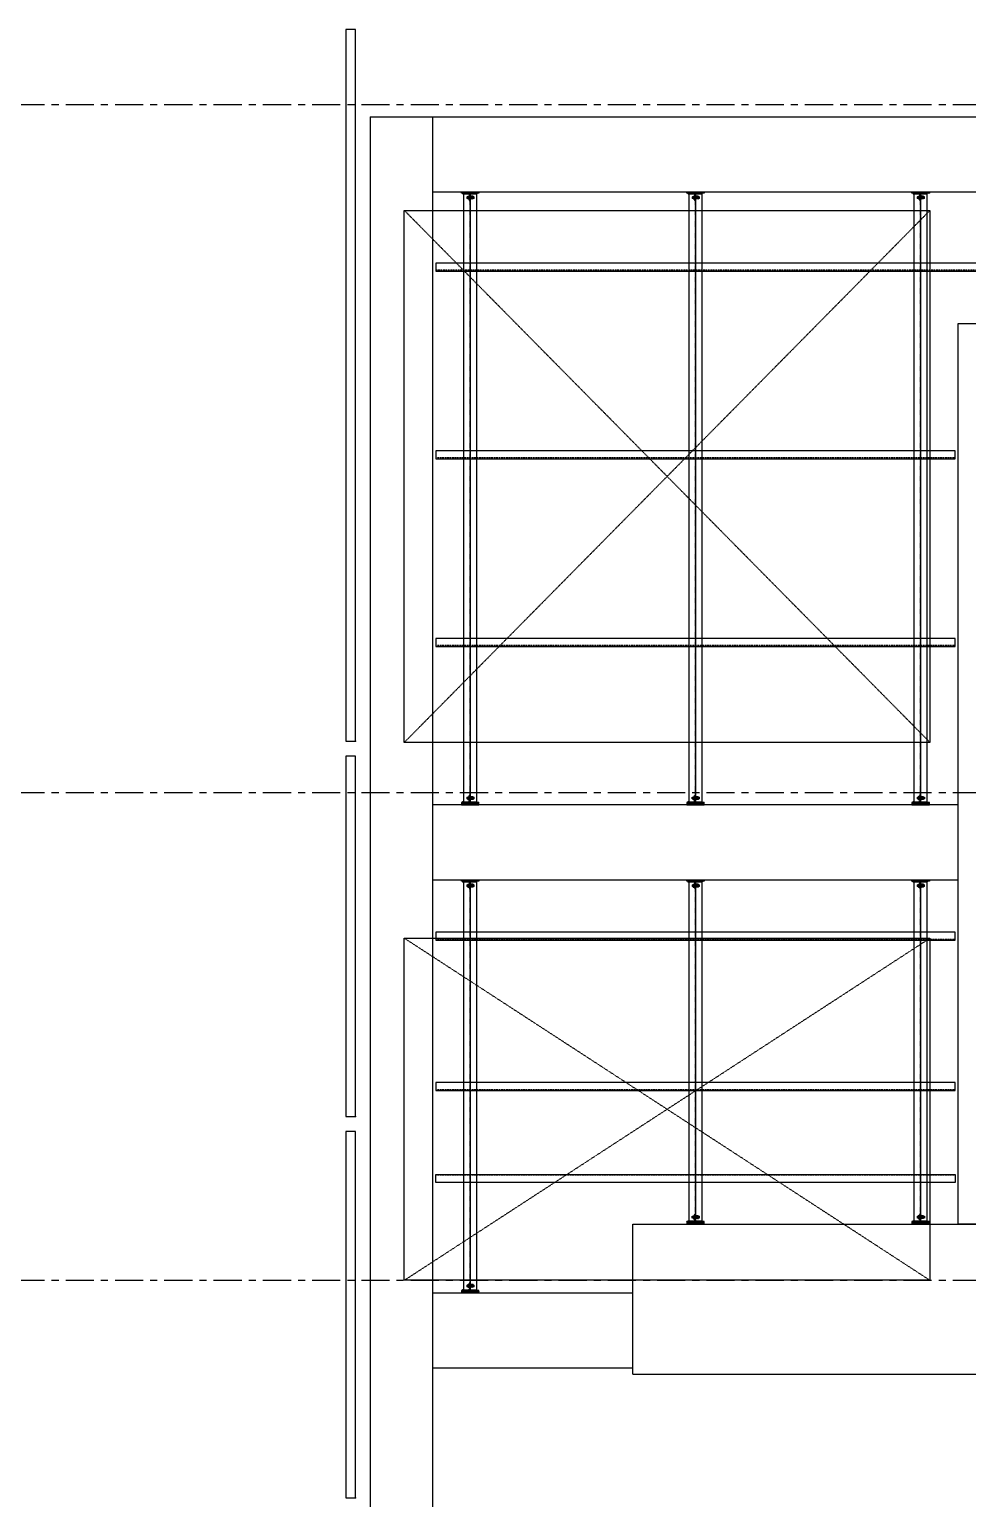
# Model space of a CAD drawing. Header units: millimetres. Extents: x 2519235 to 7246330, y 25937 to 201821.
# Drawn here: x 2713773 to 2721269, y 33594 to 45339 of the extents above; entities that cross this region are included whole.
import ezdxf

# ---------------------------------------------------------------- set-up
doc = ezdxf.new("R2010")
doc.units = ezdxf.units.MM
doc.set_wipeout_variables(frame=1)
for name, pattern in [('ACM_Grid2', [9, 6, -1, 1, -1]), ('DPA_Hidden 100', [6, 4, -2]), ('HIDDEN', [0.375, 0.25, -0.125]), ('HIDDEN2', [4.7625, 3.175, -1.5875]), ('TA_GL_000.90000', [2.475, 0.9, -0.225, 0.225, -0.225, 0.9])]:
    doc.linetypes.add(name, pattern=pattern)
for name, color, linetype in [('000 - 0_HIDE_OBJ_FRAMING_DEF_SUB_1', 7, 'Continuous'), ('000 - 0_SYM_DWG_GRIDLINE_MAIN_COLOR_251', 7, 'Continuous'), ('010 - ASPG_EXTR_DEF_SUB', 7, 'Continuous'), ('010 - ASPG_EXTR_WIPEOUT_', 7, 'Continuous'), ('_[-125x65x6x8', 7, 'Continuous'), ('_PL-02', 7, 'Continuous'), ('_PLATE-SC', 7, 'Continuous'), ('_SC -100x100x6x8', 7, 'Continuous'), ('_งานโครงสร้าง', 7, 'Continuous'), ('G-ANNO-HATCH-G251', 7, 'Continuous')]:
    doc.layers.add(name, color=color, linetype=linetype)
doc.layers.add('ACM_Line_Grid Line _Existing__Lw2_', color=7, linetype='ACM_Grid2', lineweight=9)
doc.styles.add('TA', font='', dxfattribs={"height": 4.5})
doc.styles.get('TA').set_extended_font_data('Cordia New')

# ---------------------------------------------------------------- blocks, each defined once
blk = doc.blocks.new('A$C68002e74')
at = {"layer": '000 - 0_HIDE_OBJ_FRAMING_DEF_SUB_1', "color": 7, "linetype": 'DPA_Hidden 100', "lineweight": 9}
for p, q in [((0, 0), (4200, 4253)), ((4200, 0), (0, 4253)), ((0, -4300), (4200, -1565)), ((4200, -4300), (0, -1565))]:
    blk.add_line(p, q, dxfattribs=at)
at = {"layer": '000 - 0_HIDE_OBJ_FRAMING_DEF_SUB_1', "color": 7}
for points in [[(0, 4253), (4200, 4253), (4200, 0), (0, 0)], [(0, -1565), (4200, -1565), (4200, -4300), (0, -4300)]]:
    blk.add_lwpolyline(points, close=True, dxfattribs=at)
blk = doc.blocks.new('*U350')
at = {"color": 7}
blk.add_wipeout([(2, 0), (2, 5690), (77, 5690), (77, 0)], dxfattribs=at).dxf.layer = '010 - ASPG_EXTR_WIPEOUT_'
blk.add_point((0, 0), dxfattribs=at)
at = {"layer": '000 - 0_HIDE_OBJ_FRAMING_DEF_SUB_1', "color": 7}
blk.add_lwpolyline([(2, 0), (2, 5690), (77, 5690), (77, 0)], close=True, dxfattribs=at)
at = {"layer": '010 - ASPG_EXTR_DEF_SUB', "color": 7}
blk.add_point((0, 0), dxfattribs=at)
blk = doc.blocks.new('*U352')
at = {"color": 7}
blk.add_wipeout([(2, 0), (2, 2880), (77, 2880), (77, 0)], dxfattribs=at).dxf.layer = '010 - ASPG_EXTR_WIPEOUT_'
blk.add_point((0, 0), dxfattribs=at)
at = {"layer": '000 - 0_HIDE_OBJ_FRAMING_DEF_SUB_1', "color": 7}
blk.add_lwpolyline([(2, 0), (2, 2880), (77, 2880), (77, 0)], close=True, dxfattribs=at)
at = {"layer": '010 - ASPG_EXTR_DEF_SUB', "color": 7}
blk.add_point((0, 0), dxfattribs=at)
blk = doc.blocks.new('*U351')
at = {"color": 7}
blk.add_wipeout([(2, 0), (2, 2930), (77, 2930), (77, 0)], dxfattribs=at).dxf.layer = '010 - ASPG_EXTR_WIPEOUT_'
blk.add_point((0, 0), dxfattribs=at)
at = {"layer": '000 - 0_HIDE_OBJ_FRAMING_DEF_SUB_1', "color": 7}
blk.add_lwpolyline([(2, 0), (2, 2930), (77, 2930), (77, 0)], close=True, dxfattribs=at)
at = {"layer": '010 - ASPG_EXTR_DEF_SUB', "color": 7}
blk.add_point((0, 0), dxfattribs=at)
blk = doc.blocks.new('W-1-PP17-ENT1_REV02_20260415-155428_PP17_ENT1_EX_ELE1')
at = {"color": 7, "xscale": -1}
for name, p in [('*U350', (-18165, 111350)), ('*U352', (-18165, 108350)), ('*U351', (-18165, 105300))]:
    blk.add_blockref(name, p, dxfattribs=at)
at = {"color": 7}
blk.add_blockref('A$C68002e74', (-17776, 111340), dxfattribs=at)
blk = doc.blocks.new('*U1068')
at = {"layer": '000 - 0_SYM_DWG_GRIDLINE_MAIN_COLOR_251', "color": 7, "linetype": 'ByBlock', "ltscale": 5}
blk.add_line((20, 0), (-878, 0), dxfattribs=at)
at = {"color": 7, "style": 'TA', "flags": 1}
blk.add_attdef('LOCATION', (6, -6), '', height=4.5, rotation=270, dxfattribs=at)
blk = doc.blocks.new('*U2770')
at = {"layer": '000 - 0_SYM_DWG_GRIDLINE_MAIN_COLOR_251', "color": 7, "linetype": 'ByBlock', "ltscale": 5}
blk.add_line((20, 0), (-314, 0), dxfattribs=at)
at = {"color": 7, "style": 'TA', "flags": 1}
blk.add_attdef('LOCATION', (6, -6), '', height=4.5, rotation=270, dxfattribs=at)
blk = doc.blocks.new('W-1-PP17-ENT1_REV02_20260415-160509_PP17_ENT1_ELE1_DIMS_1')
at = {"layer": '000 - 0_SYM_DWG_GRIDLINE_MAIN_COLOR_251', "color": 7, "linetype": 'TA_GL_000.90000', "xscale": 50, "yscale": 50, "zscale": 50, "rotation": 180}
for name, p in [('*U2770', (-24600, 116440)), ('*U1068', (-24600, 110940)), ('*U1068', (-24600, 107040))]:
    blk.add_blockref(name, p, dxfattribs=at)
blk = doc.blocks.new('*U109')
at = {"color": 7, "linetype": 'HIDDEN2', "ltscale": 0.3}
blk.add_line((0, -26), (-4149, -26), dxfattribs=at)
at = {"color": 7}
blk.add_lwpolyline([(0, 32), (-4149, 32), (-4149, -32), (0, -32)], close=True, dxfattribs=at)
blk = doc.blocks.new('*U110')
at = {"color": 7, "linetype": 'HIDDEN2', "ltscale": 0.3}
blk.add_line((451, -26), (-4149, -26), dxfattribs=at)
at = {"color": 7}
blk.add_lwpolyline([(451, 32), (-4149, 32), (-4149, -32), (451, -32)], close=True, dxfattribs=at)
blk = doc.blocks.new('_PL-01')
at = {"layer": 'G-ANNO-HATCH-G251'}
h = blk.add_hatch(dxfattribs=at)
h.set_pattern_fill('AR-CONC', scale=0.05)
h.set_pattern_definition([(50, (-178564.836, -85577.109), (9.10923345, -0.79695428), [0.9525, -10.4775]), (355, (-178564.836, -85577.109), (-1.76217107, 9.55284226), [0.762, -8.3820292]), (100.4514447, (-178564.077, -85577.176), (7.34706235, 8.7558876), [0.80950044, -8.90451223]), (46.1842, (-178564.836, -85574.569), (13.55395204, -2.1021164), [1.42875, -15.71625]), (96.6355576, (-178563.706, -85574.744), (11.8702067, 12.3713062), [1.2142512, -13.3567804]), (351.184151, (-178564.836, -85574.57), (11.8702067, 12.3713062), [1.1429984, -12.5729866]), (21, (-178563.566, -85575.204), (7.58071956, -5.1132599), [0.9525, -10.4775]), (326, (-178563.566, -85575.204), (3.0901014, 9.2093983), [0.762, -8.382]), (71.451445, (-178562.934, -85575.63), (10.67082096, 4.09613844), [0.80950044, -8.9044969]), (37.5, (-178564.8358, -85577.1093), (0.15443016, 4.227751944), [0, -8.2804, 0, -8.509, 0, -8.41375]), (7.5, (-178564.836, -85577.1093), (3.34098313, 5.00902874), [0, -4.8514, 0, -8.0899, 0, -3.20675]), (327.5, (-178567.668, -85577.1093), (6.77952976, -0.2864372), [0, -3.175, 0, -9.906, 0, -13.1445]), (317.5, (-178568.938, -85577.1093), (7.40645907, 1.27132455), [0, -4.1275, 0, -6.5786, 0, -9.3345])])
h.paths.add_polyline_path([(70, 0), (-70, 0), (-70, -10), (70, -10)])
h = blk.add_hatch(dxfattribs=at)
h.set_pattern_fill('ANSI32', scale=0.5, angle=90)
h.set_pattern_definition([(135, (-178371.5467, -85577.1093), (-3.36759605, -3.36759605), []), (135, (-178371.5467, -85574.8643), (-3.36759605, -3.36759605), [])])
h.paths.add_polyline_path([(70, -10), (-70, -10), (-70, -20), (70, -20)])
at = {"color": 7}
for points in [[(-70, 0), (70, 0), (70, -10), (-70, -10)], [(-70, -10), (70, -10), (70, -20), (-70, -20)]]:
    blk.add_lwpolyline(points, close=True, dxfattribs=at)
at = {"layer": 'ACM_Line_Grid Line _Existing__Lw2_', "color": 7, "lineweight": 20}
blk.add_line((0, 0), (0, -20), dxfattribs=at)
blk = doc.blocks.new('*U132')
at = {"color": 7}
for p, q in [((-3, 4870), (-63, 4870)), ((-58, 4865), (-50, 4865)), ((-50, 5), (-50, 4865)), ((-50, 4865), (50, 4865)), ((-25, 4842), (-25, 4829)), ((-25, 4842), (-24, 4841)), ((-25, 4829), (-24, 4830)), ((-22, 4842), (-24, 4841)), ((-24, 4841), (-24, 4830)), ((-24, 4830), (-22, 4829)), ((-22, 4842), (-21, 4841)), ((-22, 4842), (-22, 4829)), ((-22, 4829), (-21, 4830)), ((-20, 4842), (-21, 4841)), ((-21, 4841), (-21, 4830)), ((-21, 4830), (-20, 4829)), ((-20, 4842), (-19, 4841)), ((-20, 4842), (-20, 4829)), ((-20, 4829), (-19, 4830)), ((-18, 4846), (-19, 4845)), ((-19, 4845), (-19, 4826)), ((-18, 4825), (-19, 4826)), ((-18, 4846), (-11, 4846)), ((-18, 4839), (-11, 4839)), ((-18, 4832), (-11, 4832)), ((-18, 4825), (-11, 4825)), ((-11, 4846), (-10, 4845)), ((-11, 4825), (-10, 4826)), ((-10, 4849), (-10, 4822)), ((-10, 4849), (-8, 4849)), ((-10, 4822), (-8, 4822)), ((-8, 4849), (-8, 4822)), ((-3, 4865), (-3, 4870)), ((4, 4822), (4, 4849)), ((6, 4849), (4, 4849)), ((6, 4822), (4, 4822)), ((6, 4822), (6, 4849)), ((7, 4846), (6, 4845)), ((7, 4825), (6, 4826)), ((14, 4846), (7, 4846)), ((14, 4839), (7, 4839)), ((14, 4832), (7, 4832)), ((14, 4825), (7, 4825)), ((14, 4846), (15, 4845)), ((14, 4825), (15, 4826)), ((15, 4826), (15, 4845)), ((23, 4846), (16, 4846)), ((23, 4839), (16, 4839)), ((23, 4832), (16, 4832)), ((23, 4825), (16, 4825)), ((23, 4846), (24, 4845)), ((23, 4825), (24, 4826)), ((24, 4826), (24, 4845)), ((25, 4842), (24, 4841)), ((25, 4829), (24, 4830)), ((26, 4841), (25, 4842)), ((25, 4829), (25, 4842)), ((25, 4829), (26, 4830)), ((27, 4842), (26, 4841)), ((26, 4830), (26, 4841)), ((27, 4829), (26, 4830)), ((29, 4841), (27, 4842)), ((27, 4829), (27, 4842)), ((27, 4829), (29, 4830)), ((30, 4842), (29, 4841)), ((29, 4841), (29, 4830)), ((30, 4829), (29, 4830)), ((30, 4829), (30, 4842)), ((50, 4865), (50, 5)), ((-3, 0), (-63, 0)), ((-58, 5), (-50, 5)), ((-50, 5), (50, 5)), ((-25, 29), (-25, 42)), ((-25, 42), (-24, 41)), ((-25, 29), (-24, 30)), ((-24, 41), (-22, 42)), ((-24, 30), (-24, 41)), ((-22, 29), (-24, 30)), ((-22, 42), (-21, 41)), ((-22, 29), (-22, 42)), ((-22, 29), (-21, 30)), ((-21, 41), (-20, 42)), ((-21, 30), (-21, 41)), ((-20, 29), (-21, 30)), ((-20, 42), (-19, 41)), ((-20, 29), (-20, 42)), ((-20, 29), (-19, 30)), ((-18, 46), (-19, 45)), ((-19, 26), (-19, 45)), ((-18, 25), (-19, 26)), ((-18, 46), (-11, 46)), ((-18, 39), (-11, 39)), ((-18, 32), (-11, 32)), ((-18, 25), (-11, 25)), ((-11, 46), (-10, 45)), ((-11, 25), (-10, 26)), ((-10, 22), (-10, 49)), ((-10, 49), (-8, 49)), ((-10, 22), (-8, 22)), ((-8, 22), (-8, 49)), ((-3, 5), (-3, 0)), ((4, 49), (4, 22)), ((6, 49), (4, 49)), ((6, 22), (4, 22)), ((6, 49), (6, 22)), ((7, 46), (6, 45)), ((7, 25), (6, 26)), ((14, 46), (7, 46)), ((14, 39), (7, 39)), ((14, 32), (7, 32)), ((14, 25), (7, 25)), ((14, 46), (15, 45)), ((14, 25), (15, 26)), ((15, 45), (15, 26)), ((23, 46), (16, 46)), ((23, 39), (16, 39)), ((23, 32), (16, 32)), ((23, 25), (16, 25)), ((23, 46), (24, 45)), ((23, 25), (24, 26)), ((24, 45), (24, 26)), ((25, 42), (24, 41)), ((25, 29), (24, 30)), ((25, 42), (26, 41)), ((25, 42), (25, 29)), ((26, 30), (25, 29)), ((27, 42), (26, 41)), ((26, 41), (26, 30)), ((27, 29), (26, 30)), ((27, 42), (29, 41)), ((27, 42), (27, 29)), ((29, 30), (27, 29)), ((30, 42), (29, 41)), ((29, 30), (29, 41)), ((30, 29), (29, 30)), ((30, 42), (30, 29))]:
    blk.add_line(p, q, dxfattribs=at)
at = {"color": 7, "linetype": 'HIDDEN'}
for p, q in [((-8, 4860), (-8, 4816)), ((-8, 10), (-8, 55))]:
    blk.add_line(p, q, dxfattribs=at)
at = {"color": 7, "linetype": 'HIDDEN', "ltscale": 0.1}
for p, q in [((-3, 4865), (-3, 5)), ((3, 5), (3, 4865))]:
    blk.add_line(p, q, dxfattribs=at)
at = {"color": 7}
for points in [[(-18, 4846, 0.325), (-18, 4839, 0.325), (-18, 4832, 0.325), (-18, 4825, 0.325)], [(-11, 4846, -0.325), (-11, 4839, -0.325), (-11, 4832, -0.325), (-11, 4825, -0.325)], [(7, 4825, -0.325), (7, 4832, -0.325), (7, 4839, -0.325), (7, 4846, -0.325)], [(14, 4825, 0.325), (14, 4832, 0.325), (14, 4839, 0.325), (14, 4846, 0.325)], [(23, 4825, 0.325), (23, 4832, 0.325), (23, 4839, 0.325), (23, 4846, 0.325)], [(-18, 25, -0.325), (-18, 32, -0.325), (-18, 39, -0.325), (-18, 46, -0.325)], [(-11, 25, 0.325), (-11, 32, 0.325), (-11, 39, 0.325), (-11, 46, 0.325)], [(7, 46, 0.325), (7, 39, 0.325), (7, 32, 0.325), (7, 25, 0.325)], [(14, 46, -0.325), (14, 39, -0.325), (14, 32, -0.325), (14, 25, -0.325)], [(23, 46, -0.325), (23, 39, -0.325), (23, 32, -0.325), (23, 25, -0.325)]]:
    blk.add_lwpolyline(points, format="xyb", dxfattribs=at)
for points in [[(16, 4846, 0.325), (16, 4839, 0.325), (16, 4832, 0.325), (16, 4825), (15, 4826), (15, 4845)], [(16, 25, -0.325), (16, 32, -0.325), (16, 39, -0.325), (16, 46), (15, 45), (15, 26)]]:
    blk.add_lwpolyline(points, format="xyb", close=True, dxfattribs=at)
for centre, radius, start, end in [((-57, 4871), 5.91, 188.4792, 263.1502), ((-18, 4835), 9.29, 134.3223, 225.6777), ((72, 4831), 47.7, 178.4903, 181.5097), ((23, 4835), 9.29, 314.3223, 45.6777), ((-57, 0), 5.91, 96.8498, 171.5208), ((-18, 35), 9.29, 134.3223, 225.6777), ((72, 40), 47.7, 178.4903, 181.5097), ((23, 35), 9.29, 314.3223, 45.6777)]:
    blk.add_arc(centre, radius, start, end, dxfattribs=at)
at = {"color": 7, "linetype": 'HIDDEN'}
for centre, radius, start, end in [((-13, 4860), 5, 0, 90), ((-2, 4816), 5.91, 186.8498, 261.5208), ((-13, 10), 5, 270, 0), ((-2, 55), 5.91, 98.4792, 173.1502)]:
    blk.add_arc(centre, radius, start, end, dxfattribs=at)
at = {"layer": 'Defpoints', "color": 7}
blk.add_line((0, 4870), (0, 0), dxfattribs=at)
blk = doc.blocks.new('*U133')
at = {"color": 7}
for p, q in [((-3, 3270), (-63, 3270)), ((-58, 3265), (-50, 3265)), ((-50, 5), (-50, 3265)), ((-50, 3265), (50, 3265)), ((-25, 3242), (-25, 3228)), ((-25, 3242), (-24, 3240)), ((-25, 3228), (-24, 3230)), ((-22, 3242), (-24, 3240)), ((-24, 3240), (-24, 3230)), ((-24, 3230), (-22, 3228)), ((-22, 3242), (-21, 3240)), ((-22, 3242), (-22, 3228)), ((-22, 3228), (-21, 3230)), ((-20, 3242), (-21, 3240)), ((-21, 3240), (-21, 3230)), ((-21, 3230), (-20, 3228)), ((-20, 3242), (-19, 3240)), ((-20, 3242), (-20, 3228)), ((-20, 3228), (-19, 3230)), ((-18, 3246), (-19, 3245)), ((-19, 3245), (-19, 3225)), ((-18, 3224), (-19, 3225)), ((-18, 3246), (-11, 3246)), ((-18, 3239), (-11, 3239)), ((-18, 3231), (-11, 3231)), ((-18, 3224), (-11, 3224)), ((-11, 3246), (-10, 3245)), ((-11, 3224), (-10, 3225)), ((-10, 3248), (-10, 3221)), ((-10, 3248), (-8, 3248)), ((-10, 3221), (-8, 3221)), ((-8, 3248), (-8, 3221)), ((-3, 3265), (-3, 3270)), ((4, 3221), (4, 3248)), ((6, 3248), (4, 3248)), ((6, 3221), (4, 3221)), ((6, 3221), (6, 3248)), ((7, 3246), (6, 3245)), ((7, 3224), (6, 3225)), ((14, 3246), (7, 3246)), ((14, 3239), (7, 3239)), ((14, 3231), (7, 3231)), ((14, 3224), (7, 3224)), ((14, 3246), (15, 3245)), ((14, 3224), (15, 3225)), ((15, 3225), (15, 3245)), ((23, 3246), (16, 3246)), ((23, 3239), (16, 3239)), ((23, 3231), (16, 3231)), ((23, 3224), (16, 3224)), ((23, 3246), (24, 3245)), ((23, 3224), (24, 3225)), ((24, 3225), (24, 3245)), ((25, 3242), (24, 3240)), ((25, 3228), (24, 3230)), ((26, 3240), (25, 3242)), ((25, 3228), (25, 3242)), ((25, 3228), (26, 3230)), ((27, 3242), (26, 3240)), ((26, 3230), (26, 3240)), ((27, 3228), (26, 3230)), ((29, 3240), (27, 3242)), ((27, 3228), (27, 3242)), ((27, 3228), (29, 3230)), ((30, 3242), (29, 3240)), ((29, 3240), (29, 3230)), ((30, 3228), (29, 3230)), ((30, 3228), (30, 3242)), ((50, 3265), (50, 5)), ((-3, 0), (-63, 0)), ((-58, 5), (-50, 5)), ((-50, 5), (50, 5)), ((-25, 28), (-25, 42)), ((-25, 42), (-24, 40)), ((-25, 28), (-24, 30)), ((-24, 40), (-22, 42)), ((-24, 30), (-24, 40)), ((-22, 28), (-24, 30)), ((-22, 42), (-21, 40)), ((-22, 28), (-22, 42)), ((-22, 28), (-21, 30)), ((-21, 40), (-20, 42)), ((-21, 30), (-21, 40)), ((-20, 28), (-21, 30)), ((-20, 42), (-19, 40)), ((-20, 28), (-20, 42)), ((-20, 28), (-19, 30)), ((-18, 46), (-19, 45)), ((-19, 25), (-19, 45)), ((-18, 24), (-19, 25)), ((-18, 46), (-11, 46)), ((-18, 39), (-11, 39)), ((-18, 31), (-11, 31)), ((-18, 24), (-11, 24)), ((-11, 46), (-10, 45)), ((-11, 24), (-10, 25)), ((-10, 22), (-10, 49)), ((-10, 49), (-8, 49)), ((-10, 22), (-8, 22)), ((-8, 22), (-8, 49)), ((-3, 5), (-3, 0)), ((4, 49), (4, 22)), ((6, 49), (4, 49)), ((6, 22), (4, 22)), ((6, 49), (6, 22)), ((7, 46), (6, 45)), ((7, 24), (6, 25)), ((14, 46), (7, 46)), ((14, 39), (7, 39)), ((14, 31), (7, 31)), ((14, 24), (7, 24)), ((14, 46), (15, 45)), ((14, 24), (15, 25)), ((15, 45), (15, 25)), ((23, 46), (16, 46)), ((23, 39), (16, 39)), ((23, 31), (16, 31)), ((23, 24), (16, 24)), ((23, 46), (24, 45)), ((23, 24), (24, 25)), ((24, 45), (24, 25)), ((25, 42), (24, 40)), ((25, 28), (24, 30)), ((25, 42), (26, 40)), ((25, 42), (25, 28)), ((26, 30), (25, 28)), ((27, 42), (26, 40)), ((26, 40), (26, 30)), ((27, 28), (26, 30)), ((27, 42), (29, 40)), ((27, 42), (27, 28)), ((29, 30), (27, 28)), ((30, 42), (29, 40)), ((29, 30), (29, 40)), ((30, 28), (29, 30)), ((30, 42), (30, 28))]:
    blk.add_line(p, q, dxfattribs=at)
at = {"color": 7, "linetype": 'HIDDEN'}
for p, q in [((-8, 3260), (-8, 3215)), ((-8, 10), (-8, 55))]:
    blk.add_line(p, q, dxfattribs=at)
at = {"color": 7, "linetype": 'HIDDEN', "ltscale": 0.1}
for p, q in [((-3, 3265), (-3, 5)), ((3, 5), (3, 3265))]:
    blk.add_line(p, q, dxfattribs=at)
at = {"color": 7}
for points in [[(-18, 3246, 0.325), (-18, 3239, 0.325), (-18, 3231, 0.325), (-18, 3224, 0.325)], [(-11, 3246, -0.325), (-11, 3239, -0.325), (-11, 3231, -0.325), (-11, 3224, -0.325)], [(7, 3224, -0.325), (7, 3231, -0.325), (7, 3239, -0.325), (7, 3246, -0.325)], [(14, 3224, 0.325), (14, 3231, 0.325), (14, 3239, 0.325), (14, 3246, 0.325)], [(23, 3224, 0.325), (23, 3231, 0.325), (23, 3239, 0.325), (23, 3246, 0.325)], [(-18, 24, -0.325), (-18, 31, -0.325), (-18, 39, -0.325), (-18, 46, -0.325)], [(-11, 24, 0.325), (-11, 31, 0.325), (-11, 39, 0.325), (-11, 46, 0.325)], [(7, 46, 0.325), (7, 39, 0.325), (7, 31, 0.325), (7, 24, 0.325)], [(14, 46, -0.325), (14, 39, -0.325), (14, 31, -0.325), (14, 24, -0.325)], [(23, 46, -0.325), (23, 39, -0.325), (23, 31, -0.325), (23, 24, -0.325)]]:
    blk.add_lwpolyline(points, format="xyb", dxfattribs=at)
for points in [[(16, 3246, 0.325), (16, 3239, 0.325), (16, 3231, 0.325), (16, 3224), (15, 3225), (15, 3245)], [(16, 24, -0.325), (16, 31, -0.325), (16, 39, -0.325), (16, 46), (15, 45), (15, 25)]]:
    blk.add_lwpolyline(points, format="xyb", close=True, dxfattribs=at)
for centre, radius, start, end in [((-57, 3271), 5.91, 188.4792, 263.1502), ((-18, 3235), 9.29, 134.3223, 225.6777), ((72, 3231), 47.7, 178.4903, 181.5097), ((23, 3235), 9.29, 314.3223, 45.6777), ((-57, -1), 5.91, 96.8498, 171.5208), ((-18, 35), 9.29, 134.3223, 225.6777), ((72, 39), 47.7, 178.4903, 181.5097), ((23, 35), 9.29, 314.3223, 45.6777)]:
    blk.add_arc(centre, radius, start, end, dxfattribs=at)
at = {"color": 7, "linetype": 'HIDDEN'}
for centre, radius, start, end in [((-13, 3260), 5, 0, 90), ((-2, 3216), 5.91, 186.8498, 261.5208), ((-13, 10), 5, 270, 0), ((-2, 54), 5.91, 98.4792, 173.1502)]:
    blk.add_arc(centre, radius, start, end, dxfattribs=at)
at = {"layer": 'Defpoints', "color": 7}
blk.add_line((0, 3270), (0, 0), dxfattribs=at)
blk = doc.blocks.new('*U134')
at = {"color": 7}
for p, q in [((-3, 3270), (-63, 3270)), ((-58, 3265), (-50, 3265)), ((-50, 555), (-50, 3265)), ((-50, 3265), (50, 3265)), ((-25, 3242), (-25, 3228)), ((-25, 3242), (-24, 3240)), ((-25, 3228), (-24, 3230)), ((-22, 3242), (-24, 3240)), ((-24, 3240), (-24, 3230)), ((-24, 3230), (-22, 3228)), ((-22, 3242), (-21, 3240)), ((-22, 3242), (-22, 3228)), ((-22, 3228), (-21, 3230)), ((-20, 3242), (-21, 3240)), ((-21, 3240), (-21, 3230)), ((-21, 3230), (-20, 3228)), ((-20, 3242), (-19, 3240)), ((-20, 3242), (-20, 3228)), ((-20, 3228), (-19, 3230)), ((-18, 3246), (-19, 3245)), ((-19, 3245), (-19, 3225)), ((-18, 3224), (-19, 3225)), ((-18, 3246), (-11, 3246)), ((-18, 3239), (-11, 3239)), ((-18, 3231), (-11, 3231)), ((-18, 3224), (-11, 3224)), ((-11, 3246), (-10, 3245)), ((-11, 3224), (-10, 3225)), ((-10, 3248), (-10, 3221)), ((-10, 3248), (-8, 3248)), ((-10, 3221), (-8, 3221)), ((-8, 3248), (-8, 3221)), ((-3, 3265), (-3, 3270)), ((4, 3221), (4, 3248)), ((6, 3248), (4, 3248)), ((6, 3221), (4, 3221)), ((6, 3221), (6, 3248)), ((7, 3246), (6, 3245)), ((7, 3224), (6, 3225)), ((14, 3246), (7, 3246)), ((14, 3239), (7, 3239)), ((14, 3231), (7, 3231)), ((14, 3224), (7, 3224)), ((14, 3246), (15, 3245)), ((14, 3224), (15, 3225)), ((15, 3225), (15, 3245)), ((23, 3246), (16, 3246)), ((23, 3239), (16, 3239)), ((23, 3231), (16, 3231)), ((23, 3224), (16, 3224)), ((23, 3246), (24, 3245)), ((23, 3224), (24, 3225)), ((24, 3225), (24, 3245)), ((25, 3242), (24, 3240)), ((25, 3228), (24, 3230)), ((26, 3240), (25, 3242)), ((25, 3228), (25, 3242)), ((25, 3228), (26, 3230)), ((27, 3242), (26, 3240)), ((26, 3230), (26, 3240)), ((27, 3228), (26, 3230)), ((29, 3240), (27, 3242)), ((27, 3228), (27, 3242)), ((27, 3228), (29, 3230)), ((30, 3242), (29, 3240)), ((29, 3240), (29, 3230)), ((30, 3228), (29, 3230)), ((30, 3228), (30, 3242)), ((50, 3265), (50, 555)), ((-25, 578), (-25, 592)), ((-25, 592), (-24, 590)), ((-24, 590), (-22, 592)), ((-24, 580), (-24, 590)), ((-22, 592), (-21, 590)), ((-22, 578), (-22, 592)), ((-21, 590), (-20, 592)), ((-21, 580), (-21, 590)), ((-20, 592), (-19, 590)), ((-20, 578), (-20, 592)), ((-18, 596), (-19, 595)), ((-19, 575), (-19, 595)), ((-18, 596), (-11, 596)), ((-18, 589), (-11, 589)), ((-11, 596), (-10, 595)), ((-10, 572), (-10, 599)), ((-10, 599), (-8, 599)), ((-8, 572), (-8, 599)), ((4, 599), (4, 572)), ((6, 599), (4, 599)), ((6, 599), (6, 572)), ((7, 596), (6, 595)), ((14, 596), (7, 596)), ((14, 589), (7, 589)), ((14, 596), (15, 595)), ((15, 595), (15, 575)), ((23, 596), (16, 596)), ((23, 589), (16, 589)), ((23, 596), (24, 595)), ((24, 595), (24, 575)), ((25, 592), (24, 590)), ((25, 592), (26, 590)), ((25, 592), (25, 578)), ((27, 592), (26, 590)), ((26, 590), (26, 580)), ((27, 592), (29, 590)), ((27, 592), (27, 578)), ((30, 592), (29, 590)), ((29, 580), (29, 590)), ((30, 592), (30, 578)), ((-3, 550), (-63, 550)), ((-58, 555), (-50, 555)), ((-50, 555), (50, 555)), ((-25, 578), (-24, 580)), ((-22, 578), (-24, 580)), ((-22, 578), (-21, 580)), ((-20, 578), (-21, 580)), ((-20, 578), (-19, 580)), ((-18, 574), (-19, 575)), ((-18, 581), (-11, 581)), ((-18, 574), (-11, 574)), ((-11, 574), (-10, 575)), ((-10, 572), (-8, 572)), ((-3, 555), (-3, 550)), ((6, 572), (4, 572)), ((7, 574), (6, 575)), ((14, 581), (7, 581)), ((14, 574), (7, 574)), ((14, 574), (15, 575)), ((23, 581), (16, 581)), ((23, 574), (16, 574)), ((23, 574), (24, 575)), ((25, 578), (24, 580)), ((26, 580), (25, 578)), ((27, 578), (26, 580)), ((29, 580), (27, 578)), ((30, 578), (29, 580))]:
    blk.add_line(p, q, dxfattribs=at)
at = {"color": 7, "linetype": 'HIDDEN'}
for p, q in [((-8, 3260), (-8, 3215)), ((-8, 560), (-8, 605))]:
    blk.add_line(p, q, dxfattribs=at)
at = {"color": 7, "linetype": 'HIDDEN', "ltscale": 0.1}
for p, q in [((-3, 3265), (-3, 555)), ((3, 555), (3, 3265))]:
    blk.add_line(p, q, dxfattribs=at)
at = {"color": 7}
for points in [[(-18, 3246, 0.325), (-18, 3239, 0.325), (-18, 3231, 0.325), (-18, 3224, 0.325)], [(-11, 3246, -0.325), (-11, 3239, -0.325), (-11, 3231, -0.325), (-11, 3224, -0.325)], [(7, 3224, -0.325), (7, 3231, -0.325), (7, 3239, -0.325), (7, 3246, -0.325)], [(14, 3224, 0.325), (14, 3231, 0.325), (14, 3239, 0.325), (14, 3246, 0.325)], [(23, 3224, 0.325), (23, 3231, 0.325), (23, 3239, 0.325), (23, 3246, 0.325)], [(-18, 574, -0.325), (-18, 581, -0.325), (-18, 589, -0.325), (-18, 596, -0.325)], [(-11, 574, 0.325), (-11, 581, 0.325), (-11, 589, 0.325), (-11, 596, 0.325)], [(7, 596, 0.325), (7, 589, 0.325), (7, 581, 0.325), (7, 574, 0.325)], [(14, 596, -0.325), (14, 589, -0.325), (14, 581, -0.325), (14, 574, -0.325)], [(23, 596, -0.325), (23, 589, -0.325), (23, 581, -0.325), (23, 574, -0.325)]]:
    blk.add_lwpolyline(points, format="xyb", dxfattribs=at)
for points in [[(16, 3246, 0.325), (16, 3239, 0.325), (16, 3231, 0.325), (16, 3224), (15, 3225), (15, 3245)], [(16, 574, -0.325), (16, 581, -0.325), (16, 589, -0.325), (16, 596), (15, 595), (15, 575)]]:
    blk.add_lwpolyline(points, format="xyb", close=True, dxfattribs=at)
for centre, radius, start, end in [((-57, 3271), 5.91, 188.4792, 263.1502), ((-18, 3235), 9.29, 134.3223, 225.6777), ((72, 3231), 47.7, 178.4903, 181.5097), ((23, 3235), 9.29, 314.3223, 45.6777), ((-18, 585), 9.29, 134.3223, 225.6777), ((72, 589), 47.7, 178.4903, 181.5097), ((23, 585), 9.29, 314.3223, 45.6777), ((-57, 549), 5.91, 96.8498, 171.5208)]:
    blk.add_arc(centre, radius, start, end, dxfattribs=at)
at = {"color": 7, "linetype": 'HIDDEN'}
for centre, radius, start, end in [((-13, 3260), 5, 0, 90), ((-2, 3216), 5.91, 186.8498, 261.5208), ((-2, 604), 5.91, 98.4792, 173.1502), ((-13, 560), 5, 270, 0)]:
    blk.add_arc(centre, radius, start, end, dxfattribs=at)
at = {"layer": 'Defpoints', "color": 7}
blk.add_line((0, 3270), (0, 550), dxfattribs=at)
blk = doc.blocks.new('_PL-02')
at = {"layer": 'G-ANNO-HATCH-G251'}
h = blk.add_hatch(dxfattribs=at)
h.set_pattern_fill('ANSI32', scale=0.5, angle=90)
h.set_pattern_definition([(135, (-178371.5467, -85567.1093), (-3.36759605, -3.36759605), []), (135, (-178371.5467, -85564.8643), (-3.36759605, -3.36759605), [])])
h.paths.add_polyline_path([(70, 0), (-70, 0), (-70, -10), (70, -10)])
at = {"color": 7}
blk.add_lwpolyline([(-70, 0), (70, 0), (70, -10), (-70, -10)], close=True, dxfattribs=at)
at = {"layer": 'ACM_Line_Grid Line _Existing__Lw2_', "color": 7, "lineweight": 20}
blk.add_line((0, 0), (0, -10), dxfattribs=at)
blk = doc.blocks.new('W-1-PP17-ENT1_REV02_20260415-160712_PP17_ENT1_SE_ELE1')
at = {"layer": '_งานโครงสร้าง', "color": 7}
for p, q in [((-18050, 116340), (-17551, 116340)), ((-18050, 116340), (-18050, 100790)), ((-17550, 116340), (-17550, 100790)), ((-13351, 110840), (-17550, 110840)), ((-13351, 110240), (-17550, 110240))]:
    blk.add_line(p, q, dxfattribs=at)
at = {"layer": '_งานโครงสร้าง', "color": 7, "extrusion": (-1.22465e-16, 1, 0)}
for p, q in [((-17551, 116340), (-10550, 116340)), ((-10550, 115740), (-17550, 115740)), ((-15950, 106290), (-15950, 107490)), ((-15950, 107490), (-10550, 107490)), ((-17550, 106940), (-15950, 106940)), ((-17550, 106340), (-15950, 106340)), ((-15950, 106290), (-10550, 106290))]:
    blk.add_line(p, q, dxfattribs=at)
at = {"layer": '_งานโครงสร้าง', "color": 7}
blk.add_lwpolyline([(-13351, 114690), (-12951, 114690), (-12951, 107490), (-13351, 107490)], close=True, dxfattribs=at)
at = {"layer": '_[-125x65x6x8', "color": 7}
for name, p in [('*U110', (-13376, 115140)), ('*U109', (-13376, 113640)), ('*U109', (-13376, 112140)), ('*U109', (-13376, 109790)), ('*U109', (-13376, 108590))]:
    blk.add_blockref(name, p, dxfattribs=at)
at = {"layer": '_[-125x65x6x8', "color": 7, "xscale": -1, "rotation": 180}
blk.add_blockref('*U109', (-13376, 107855), dxfattribs=at)
at = {"layer": '_PL-02', "color": 7}
for p in [(-17250, 115740), (-15450, 115740), (-13651, 115740), (-17250, 110240), (-15450, 110240), (-13651, 110240)]:
    blk.add_blockref('_PL-02', p, dxfattribs=at)
at = {"layer": '_PLATE-SC', "color": 7, "xscale": -1, "rotation": 180}
for p in [(-17250, 110840), (-15450, 110840), (-13651, 110840), (-15450, 107490), (-13651, 107490), (-17250, 106940)]:
    blk.add_blockref('_PL-01', p, dxfattribs=at)
at = {"layer": '_SC -100x100x6x8', "color": 7}
for name, p in [('*U132', (-17250, 110860)), ('*U132', (-15450, 110860)), ('*U132', (-13651, 110860)), ('*U133', (-17250, 106960)), ('*U134', (-15450, 106960)), ('*U134', (-13651, 106960))]:
    blk.add_blockref(name, p, dxfattribs=at)

msp = doc.modelspace()

# ---------------------------------------------------------------- block references
at = {"color": 7}
msp.add_blockref('W-1-PP17-ENT1_REV02_20260415-155428_PP17_ENT1_EX_ELE1', (2734544.161, -71700.906), dxfattribs=at)

# ---------------------------------------------------------------- next in the draw order: block references
for name in ['W-1-PP17-ENT1_REV02_20260415-160509_PP17_ENT1_ELE1_DIMS_1', 'W-1-PP17-ENT1_REV02_20260415-160712_PP17_ENT1_SE_ELE1']:
    msp.add_blockref(name, (2734544.161, -71700.906), dxfattribs=at)

doc.saveas('drawing.dxf')
